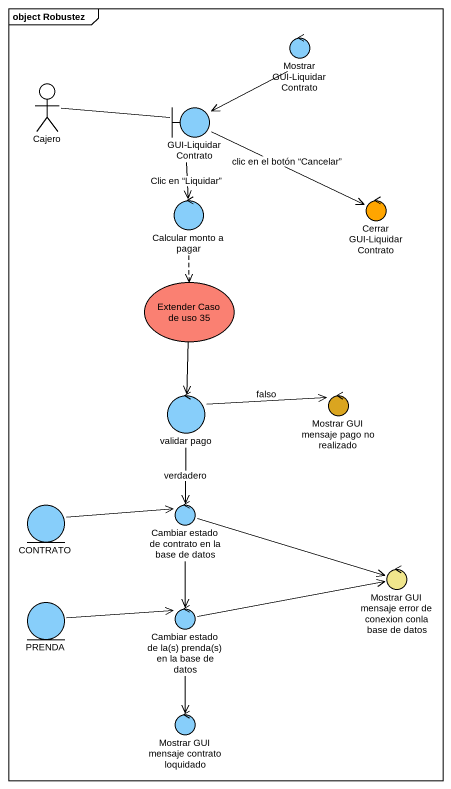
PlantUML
@startuml
mainframe object Robustez
control "Mostrar GUI-Liquidar Contrato" as Mostrar_GUI_Liquidar #87CEFA
actor Cajero
boundary "GUI-Liquidar Contrato" as GUI_Liquidar_Contrato #87CEFA
control "Calcular monto a pagar" as Calcular_monto_a_pagar #87CEFA
control "Cerrar GUI-Liquidar Contrato" as Cerrar_GUI_Liquidar_Contrato #FFA500
usecase "Extender Caso de uso 35" as Extender_Caso_de_uso_35 #FA8072
control "validar pago" as validar_pago #87CEFA
control "Mostrar GUI mensaje pago no realizado" as Mostrar_GUI_mensaje_pago_no #DAA520
entity CONTRATO #87CEFA
control "Cambiar estado de contrato en la base de datos" as Cambiar_estado_de_contrato #87CEFA
control "Mostrar GUI mensaje error de conexion conla base de datos" as Mostrar_GUI_mensaje_error #F0E68C
entity PRENDA #87CEFA
control "Cambiar estado de la(s) prenda(s) en la base de datos" as Cambiar_estado_de_la_s #87CEFA
control "Mostrar GUI mensaje contrato loquidado" as Mostrar_GUI_mensaje #87CEFA
Mostrar_GUI_Liquidar --> GUI_Liquidar_Contrato
Cajero -right- GUI_Liquidar_Contrato
GUI_Liquidar_Contrato --> Calcular_monto_a_pagar : Clic en “Liquidar”
GUI_Liquidar_Contrato -right-> Cerrar_GUI_Liquidar_Contrato : clic en el botón “Cancelar”
Calcular_monto_a_pagar ..> Extender_Caso_de_uso_35
Extender_Caso_de_uso_35 --> validar_pago
validar_pago -right-> Mostrar_GUI_mensaje_pago_no : falso
validar_pago --> Cambiar_estado_de_contrato : verdadero
CONTRATO -right-> Cambiar_estado_de_contrato
Cambiar_estado_de_contrato -right-> Mostrar_GUI_mensaje_error
Cambiar_estado_de_contrato --> Cambiar_estado_de_la_s
PRENDA -right-> Cambiar_estado_de_la_s
Cambiar_estado_de_la_s -right-> Mostrar_GUI_mensaje_error
Cambiar_estado_de_la_s --> Mostrar_GUI_mensaje
@enduml
